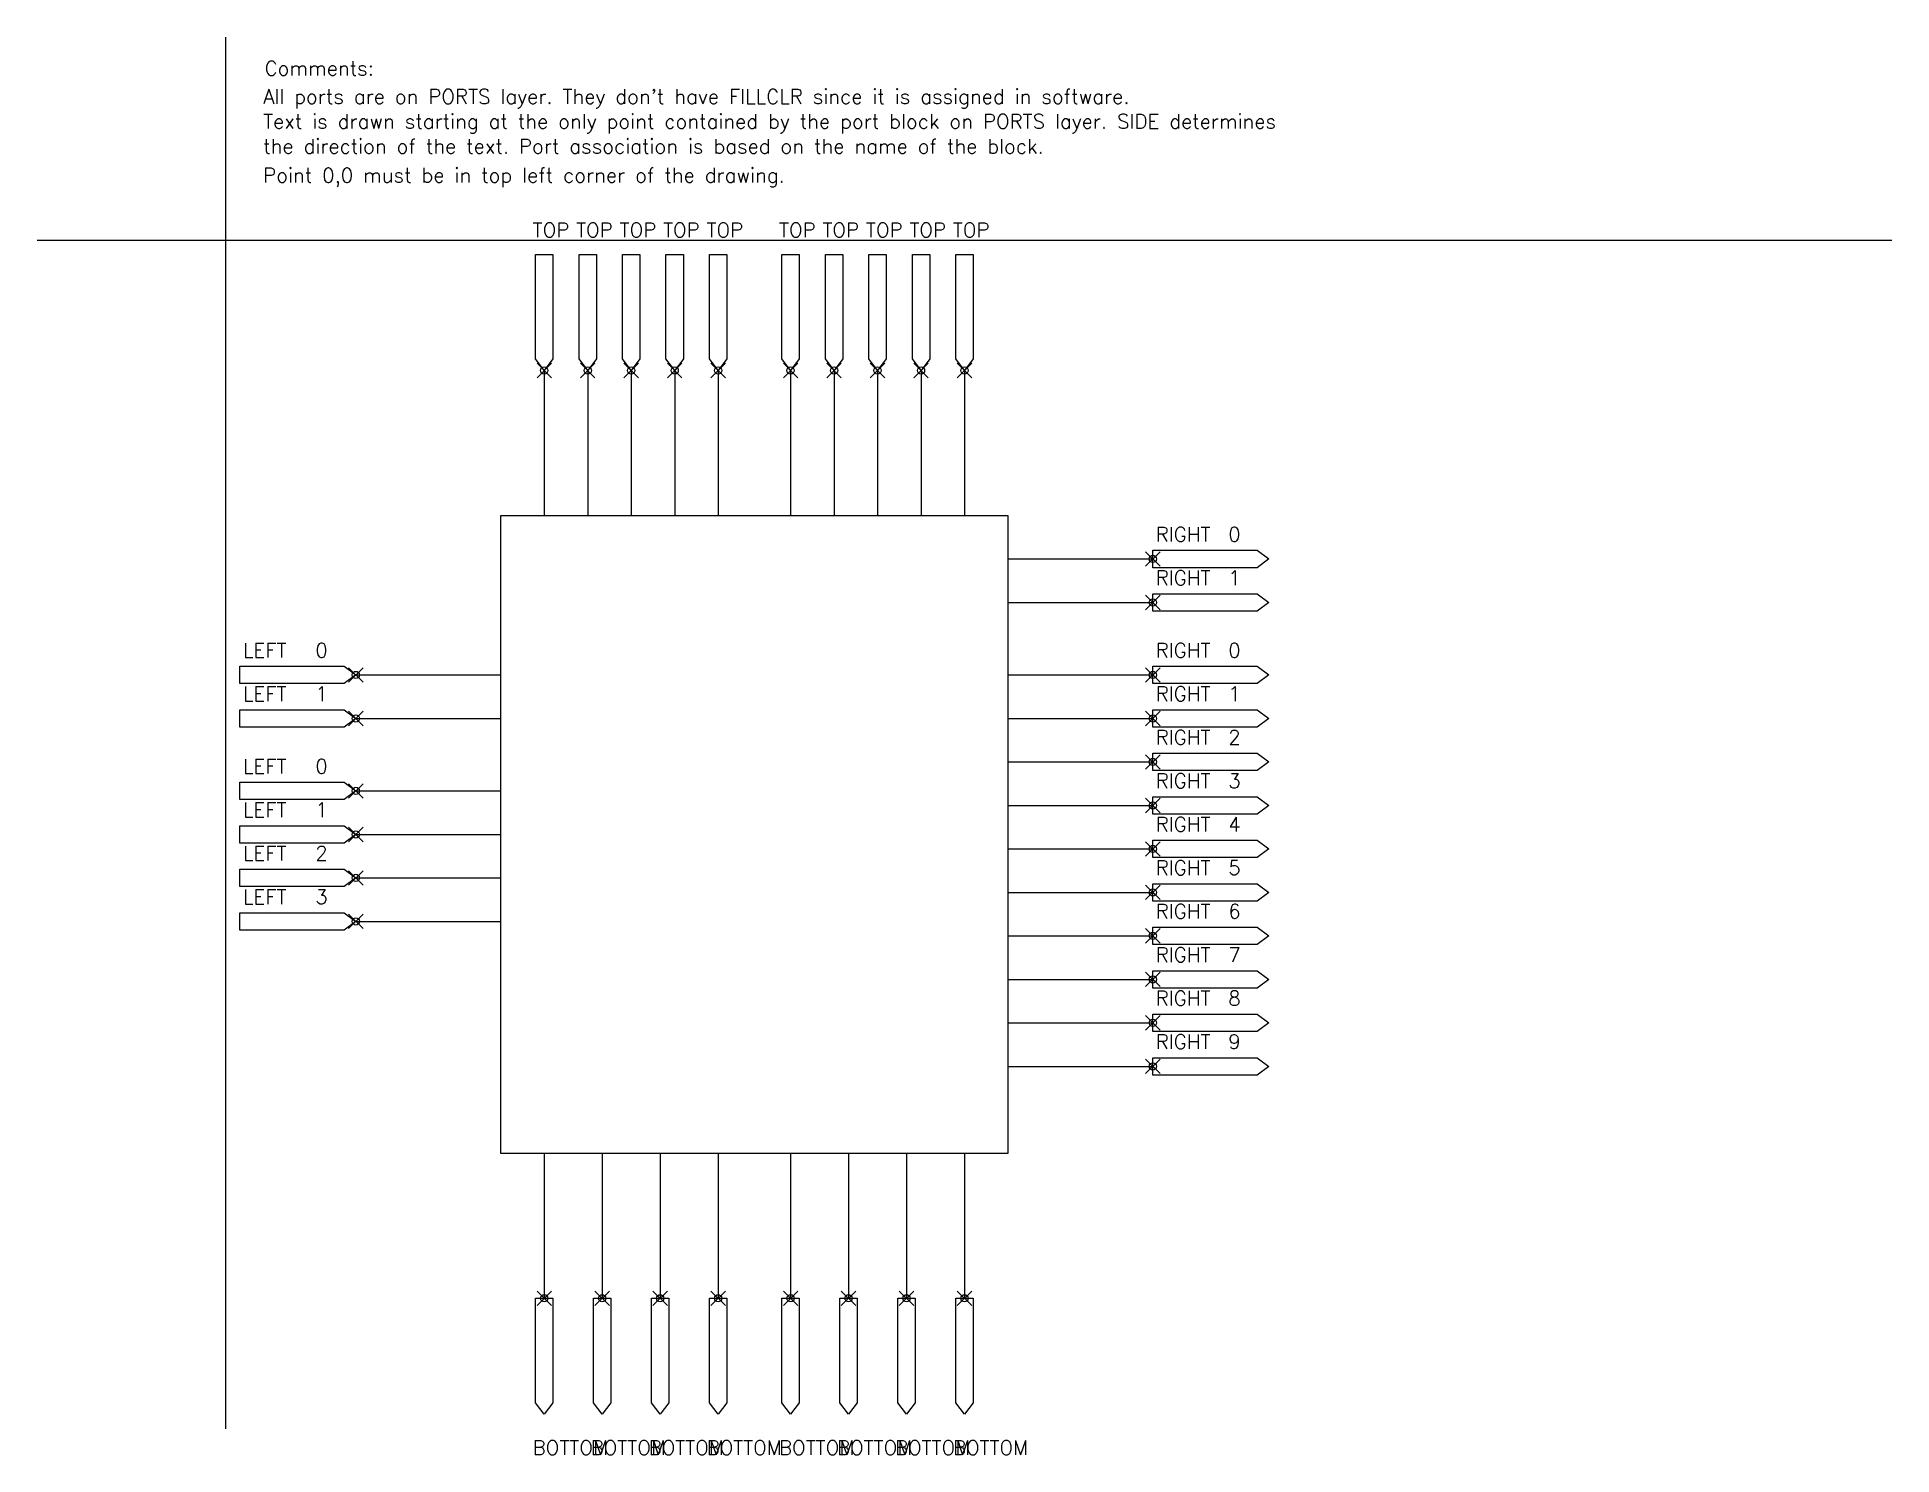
# Model space of a CAD drawing. Extents: x -130 to 1150, y -838 to 140.
import ezdxf

# ---------------------------------------------------------------- set-up
doc = ezdxf.new("R2010")
doc.units = 0
doc.header["$MEASUREMENT"] = 0
doc.header["$PDMODE"] = 35
doc.header["$PDSIZE"] = 5
for name, color, linetype in [('COMMENT', 254, 'CONTINUOUS'), ('DETAIL_MEDIUM', 182, 'CONTINUOUS'), ('PORTS', 188, 'CONTINUOUS')]:
    doc.layers.add(name, color=color, linetype=linetype)
doc.styles.add('SIMPLEX', font='simplex')
doc.styles.get("Standard").update_dxf_attribs({"font": 'txt.shx'})

# ---------------------------------------------------------------- blocks, each defined once
blk = doc.blocks.new('TITAN_PLL_ARESET_PORT')
at = {"layer": 'DETAIL_MEDIUM', "linetype": 'CONTINUOUS'}
blk.add_line((220, -90), (220, -190), dxfattribs=at)
at = {"layer": 'PORTS', "linetype": 'CONTINUOUS'}
blk.add_lwpolyline([(220, -90), (214, -82), (214, -10), (226, -10), (226, -82), (220, -90)], close=True, dxfattribs=at)
blk.add_point((220, -90), dxfattribs=at)
at = {"layer": 'PORTS', "linetype": 'CONTINUOUS', "style": 'SIMPLEX'}
blk.add_attdef('SIDE', (212, 2), '', height=10, dxfattribs=at)
blk = doc.blocks.new('TITAN_PLL_PFD_ENA_PORT')
at = {"layer": 'DETAIL_MEDIUM', "linetype": 'CONTINUOUS'}
blk.add_line((250, -90), (250, -190), dxfattribs=at)
at = {"layer": 'PORTS', "linetype": 'CONTINUOUS'}
blk.add_lwpolyline([(250, -90), (244, -82), (244, -10), (256, -10), (256, -82), (250, -90)], close=True, dxfattribs=at)
blk.add_point((250, -90), dxfattribs=at)
at = {"layer": 'PORTS', "linetype": 'CONTINUOUS', "style": 'SIMPLEX'}
blk.add_attdef('SIDE', (242, 2), '', height=10, dxfattribs=at)
blk = doc.blocks.new('TITAN_PLL_FBIN_PORT')
at = {"layer": 'DETAIL_MEDIUM', "linetype": 'CONTINUOUS'}
blk.add_line((280, -90), (280, -190), dxfattribs=at)
at = {"layer": 'PORTS', "linetype": 'CONTINUOUS'}
blk.add_lwpolyline([(280, -90), (274, -82), (274, -10), (286, -10), (286, -82), (280, -90)], close=True, dxfattribs=at)
blk.add_point((280, -90), dxfattribs=at)
at = {"layer": 'PORTS', "linetype": 'CONTINUOUS', "style": 'SIMPLEX'}
blk.add_attdef('SIDE', (272, 2), '', height=10, dxfattribs=at)
blk = doc.blocks.new('TITAN_PLL_PHASE_UP_DOWN_PORT')
at = {"layer": 'DETAIL_MEDIUM', "linetype": 'CONTINUOUS'}
blk.add_line((310, -90), (310, -190), dxfattribs=at)
at = {"layer": 'PORTS', "linetype": 'CONTINUOUS'}
blk.add_lwpolyline([(310, -90), (304, -82), (304, -10), (316, -10), (316, -82), (310, -90)], close=True, dxfattribs=at)
blk.add_point((310, -90), dxfattribs=at)
at = {"layer": 'PORTS', "linetype": 'CONTINUOUS', "style": 'SIMPLEX'}
blk.add_attdef('SIDE', (302, 2), '', height=10, dxfattribs=at)
blk = doc.blocks.new('TITAN_PLL_PHASE_STEP_PORT')
at = {"layer": 'DETAIL_MEDIUM', "linetype": 'CONTINUOUS'}
blk.add_line((340, -90), (340, -190), dxfattribs=at)
at = {"layer": 'PORTS', "linetype": 'CONTINUOUS'}
blk.add_lwpolyline([(340, -90), (334, -82), (334, -10), (346, -10), (346, -82), (340, -90)], close=True, dxfattribs=at)
blk.add_point((340, -90), dxfattribs=at)
at = {"layer": 'PORTS', "linetype": 'CONTINUOUS', "style": 'SIMPLEX'}
blk.add_attdef('SIDE', (332, 2), '', height=10, dxfattribs=at)
blk = doc.blocks.new('TITAN_PLL_SCAN_DATA_PORT')
at = {"layer": 'DETAIL_MEDIUM', "linetype": 'CONTINUOUS'}
blk.add_line((390, -90), (390, -190), dxfattribs=at)
at = {"layer": 'PORTS', "linetype": 'CONTINUOUS'}
blk.add_lwpolyline([(390, -90), (384, -82), (384, -10), (396, -10), (396, -82), (390, -90)], close=True, dxfattribs=at)
blk.add_point((390, -90), dxfattribs=at)
at = {"layer": 'PORTS', "linetype": 'CONTINUOUS', "style": 'SIMPLEX'}
blk.add_attdef('SIDE', (382, 2), '', height=10, dxfattribs=at)
blk = doc.blocks.new('TITAN_PLL_SCAN_CLOCK_PORT')
at = {"layer": 'DETAIL_MEDIUM', "linetype": 'CONTINUOUS'}
blk.add_line((420, -90), (420, -190), dxfattribs=at)
at = {"layer": 'PORTS', "linetype": 'CONTINUOUS'}
blk.add_lwpolyline([(420, -90), (414, -82), (414, -10), (426, -10), (426, -82), (420, -90)], close=True, dxfattribs=at)
blk.add_point((420, -90), dxfattribs=at)
at = {"layer": 'PORTS', "linetype": 'CONTINUOUS', "style": 'SIMPLEX'}
blk.add_attdef('SIDE', (412, 2), '', height=10, dxfattribs=at)
blk = doc.blocks.new('TITAN_PLL_SCAN_CLOCK_ENA_PORT')
at = {"layer": 'DETAIL_MEDIUM', "linetype": 'CONTINUOUS'}
blk.add_line((450, -90), (450, -190), dxfattribs=at)
at = {"layer": 'PORTS', "linetype": 'CONTINUOUS'}
blk.add_lwpolyline([(450, -90), (444, -82), (444, -10), (456, -10), (456, -82), (450, -90)], close=True, dxfattribs=at)
blk.add_point((450, -90), dxfattribs=at)
at = {"layer": 'PORTS', "linetype": 'CONTINUOUS', "style": 'SIMPLEX'}
blk.add_attdef('SIDE', (442, 2), '', height=10, dxfattribs=at)
blk = doc.blocks.new('TITAN_PLL_CONFIG_UPDATE_PORT')
at = {"layer": 'DETAIL_MEDIUM', "linetype": 'CONTINUOUS'}
blk.add_line((480, -90), (480, -190), dxfattribs=at)
at = {"layer": 'PORTS', "linetype": 'CONTINUOUS'}
blk.add_lwpolyline([(480, -90), (474, -82), (474, -10), (486, -10), (486, -82), (480, -90)], close=True, dxfattribs=at)
blk.add_point((480, -90), dxfattribs=at)
at = {"layer": 'PORTS', "linetype": 'CONTINUOUS', "style": 'SIMPLEX'}
blk.add_attdef('SIDE', (472, 2), '', height=10, dxfattribs=at)
blk = doc.blocks.new('TITAN_PLL_CLOCK_SWITCH_PORT')
at = {"layer": 'DETAIL_MEDIUM', "linetype": 'CONTINUOUS'}
blk.add_line((510, -90), (510, -190), dxfattribs=at)
at = {"layer": 'PORTS', "linetype": 'CONTINUOUS'}
blk.add_lwpolyline([(510, -90), (504, -82), (504, -10), (516, -10), (516, -82), (510, -90)], close=True, dxfattribs=at)
blk.add_point((510, -90), dxfattribs=at)
at = {"layer": 'PORTS', "linetype": 'CONTINUOUS', "style": 'SIMPLEX'}
blk.add_attdef('SIDE', (502, 2), '', height=10, dxfattribs=at)
blk = doc.blocks.new('TITAN_PLL_CLKIN_PORT')
at = {"layer": 'DETAIL_MEDIUM', "linetype": 'CONTINUOUS'}
blk.add_line((90, -300), (190, -300), dxfattribs=at)
at = {"layer": 'PORTS', "linetype": 'CONTINUOUS'}
blk.add_lwpolyline([(90, -300), (82, -306), (10, -306), (10, -294), (82, -294), (90, -300)], close=True, dxfattribs=at)
blk.add_point((90, -300), dxfattribs=at)
at = {"layer": 'PORTS', "linetype": 'CONTINUOUS', "style": 'SIMPLEX'}
blk.add_attdef('SIDE', (12, -288), '', height=10, dxfattribs=at)
blk.add_attdef('INDEX', (62, -288), '', height=10, rotation=0, dxfattribs=at)
blk = doc.blocks.new('TITAN_PLL_PHASE_COUNT_SEL_PORT')
at = {"layer": 'DETAIL_MEDIUM', "linetype": 'CONTINUOUS'}
blk.add_line((90, -380), (190, -380), dxfattribs=at)
at = {"layer": 'PORTS', "linetype": 'CONTINUOUS'}
blk.add_lwpolyline([(90, -380), (82, -386), (10, -386), (10, -374), (82, -374), (90, -380)], close=True, dxfattribs=at)
blk.add_point((90, -380), dxfattribs=at)
at = {"layer": 'PORTS', "linetype": 'CONTINUOUS', "style": 'SIMPLEX'}
blk.add_attdef('SIDE', (12, -368), '', height=10, dxfattribs=at)
blk.add_attdef('INDEX', (62, -368), '', height=10, rotation=0, dxfattribs=at)
blk = doc.blocks.new('TITAN_PLL_CLKBAD_PORT')
at = {"layer": 'DETAIL_MEDIUM', "linetype": 'CONTINUOUS'}
blk.add_line((540, -220), (640, -220), dxfattribs=at)
at = {"layer": 'PORTS', "linetype": 'CONTINUOUS'}
blk.add_lwpolyline([(720, -220), (712, -226), (640, -226), (640, -214), (712, -214), (720, -220)], close=True, dxfattribs=at)
blk.add_point((640, -220), dxfattribs=at)
at = {"layer": 'PORTS', "linetype": 'CONTINUOUS', "style": 'SIMPLEX'}
for tag, p in [('SIDE', (642, -208)), ('INDEX', (692, -208))]:
    blk.add_attdef(tag, p, '', height=10, rotation=0, dxfattribs=at)
blk = doc.blocks.new('TITAN_PLL_CLKOUT_PORT')
at = {"layer": 'DETAIL_MEDIUM', "linetype": 'CONTINUOUS'}
blk.add_line((540, -300), (640, -300), dxfattribs=at)
at = {"layer": 'PORTS', "linetype": 'CONTINUOUS'}
blk.add_lwpolyline([(720, -300), (712, -306), (640, -306), (640, -294), (712, -294), (720, -300)], close=True, dxfattribs=at)
blk.add_point((640, -300), dxfattribs=at)
at = {"layer": 'PORTS', "linetype": 'CONTINUOUS', "style": 'SIMPLEX'}
for tag, p in [('SIDE', (642, -288)), ('INDEX', (692, -288))]:
    blk.add_attdef(tag, p, '', height=10, rotation=0, dxfattribs=at)
blk = doc.blocks.new('TITAN_PLL_PHASE_DONE_PORT')
at = {"layer": 'DETAIL_MEDIUM', "linetype": 'CONTINUOUS'}
blk.add_line((220, -630), (220, -730), dxfattribs=at)
at = {"layer": 'PORTS', "linetype": 'CONTINUOUS'}
blk.add_lwpolyline([(220, -810), (214, -802), (214, -730), (226, -730), (226, -802), (220, -810)], close=True, dxfattribs=at)
blk.add_point((220, -730), dxfattribs=at)
at = {"layer": 'PORTS', "linetype": 'CONTINUOUS', "style": 'SIMPLEX'}
blk.add_attdef('SIDE', (212, -838), '', height=10, dxfattribs=at)
blk = doc.blocks.new('TITAN_PLL_SCAN_DATA_OUT_PORT')
at = {"layer": 'DETAIL_MEDIUM', "linetype": 'CONTINUOUS'}
blk.add_line((260, -630), (260, -730), dxfattribs=at)
at = {"layer": 'PORTS', "linetype": 'CONTINUOUS'}
blk.add_lwpolyline([(260, -810), (254, -802), (254, -730), (266, -730), (266, -802), (260, -810)], close=True, dxfattribs=at)
blk.add_point((260, -730), dxfattribs=at)
at = {"layer": 'PORTS', "linetype": 'CONTINUOUS', "style": 'SIMPLEX'}
blk.add_attdef('SIDE', (252, -838), '', height=10, dxfattribs=at)
blk = doc.blocks.new('TITAN_PLL_SCAN_DONE_PORT')
at = {"layer": 'DETAIL_MEDIUM', "linetype": 'CONTINUOUS'}
blk.add_line((300, -630), (300, -730), dxfattribs=at)
at = {"layer": 'PORTS', "linetype": 'CONTINUOUS'}
blk.add_lwpolyline([(300, -810), (294, -802), (294, -730), (306, -730), (306, -802), (300, -810)], close=True, dxfattribs=at)
blk.add_point((300, -730), dxfattribs=at)
at = {"layer": 'PORTS', "linetype": 'CONTINUOUS', "style": 'SIMPLEX'}
blk.add_attdef('SIDE', (292, -838), '', height=10, dxfattribs=at)
blk = doc.blocks.new('TITAN_PLL_ACTIVE_CLOCK_PORT')
at = {"layer": 'DETAIL_MEDIUM', "linetype": 'CONTINUOUS'}
blk.add_line((340, -630), (340, -730), dxfattribs=at)
at = {"layer": 'PORTS', "linetype": 'CONTINUOUS'}
blk.add_lwpolyline([(340, -810), (334, -802), (334, -730), (346, -730), (346, -802), (340, -810)], close=True, dxfattribs=at)
blk.add_point((340, -730), dxfattribs=at)
at = {"layer": 'PORTS', "linetype": 'CONTINUOUS', "style": 'SIMPLEX'}
blk.add_attdef('SIDE', (332, -838), '', height=10, dxfattribs=at)
blk = doc.blocks.new('TITAN_PLL_LOCKED_PORT')
at = {"layer": 'DETAIL_MEDIUM', "linetype": 'CONTINUOUS'}
blk.add_line((390, -630), (390, -730), dxfattribs=at)
at = {"layer": 'PORTS', "linetype": 'CONTINUOUS'}
blk.add_lwpolyline([(390, -810), (384, -802), (384, -730), (396, -730), (396, -802), (390, -810)], close=True, dxfattribs=at)
blk.add_point((390, -730), dxfattribs=at)
at = {"layer": 'PORTS', "linetype": 'CONTINUOUS', "style": 'SIMPLEX'}
blk.add_attdef('SIDE', (382, -838), '', height=10, dxfattribs=at)
blk = doc.blocks.new('TITAN_PLL_VCO_OVER_RANGE_PORT')
at = {"layer": 'DETAIL_MEDIUM', "linetype": 'CONTINUOUS'}
blk.add_line((430, -630), (430, -730), dxfattribs=at)
at = {"layer": 'PORTS', "linetype": 'CONTINUOUS'}
blk.add_lwpolyline([(430, -810), (424, -802), (424, -730), (436, -730), (436, -802), (430, -810)], close=True, dxfattribs=at)
blk.add_point((430, -730), dxfattribs=at)
at = {"layer": 'PORTS', "linetype": 'CONTINUOUS', "style": 'SIMPLEX'}
blk.add_attdef('SIDE', (422, -838), '', height=10, dxfattribs=at)
blk = doc.blocks.new('TITAN_PLL_VCO_UNDER_RANGE_PORT')
at = {"layer": 'DETAIL_MEDIUM', "linetype": 'CONTINUOUS'}
blk.add_line((470, -630), (470, -730), dxfattribs=at)
at = {"layer": 'PORTS', "linetype": 'CONTINUOUS'}
blk.add_lwpolyline([(470, -810), (464, -802), (464, -730), (476, -730), (476, -802), (470, -810)], close=True, dxfattribs=at)
blk.add_point((470, -730), dxfattribs=at)
at = {"layer": 'PORTS', "linetype": 'CONTINUOUS', "style": 'SIMPLEX'}
blk.add_attdef('SIDE', (462, -838), '', height=10, dxfattribs=at)
blk = doc.blocks.new('TITAN_PLL_FBOUT_PORT')
at = {"layer": 'DETAIL_MEDIUM', "linetype": 'CONTINUOUS'}
blk.add_line((510, -630), (510, -730), dxfattribs=at)
at = {"layer": 'PORTS', "linetype": 'CONTINUOUS'}
blk.add_lwpolyline([(510, -810), (504, -802), (504, -730), (516, -730), (516, -802), (510, -810)], close=True, dxfattribs=at)
blk.add_point((510, -730), dxfattribs=at)
at = {"layer": 'PORTS', "linetype": 'CONTINUOUS', "style": 'SIMPLEX'}
blk.add_attdef('SIDE', (502, -838), '', height=10, dxfattribs=at)
blk = doc.blocks.new('TITAN_PLL')
at = {"layer": 'DETAIL_MEDIUM', "linetype": 'CONTINUOUS'}
blk.add_lwpolyline([(540, -630), (190, -630), (190, -190), (540, -190)], close=True, dxfattribs=at)
for name, p, values in [('TITAN_PLL_ARESET_PORT', (0, 0), {'SIDE': 'TOP'}), ('TITAN_PLL_PFD_ENA_PORT', (0, 0), {'SIDE': 'TOP'}), ('TITAN_PLL_FBIN_PORT', (0, 0), {'SIDE': 'TOP'}), ('TITAN_PLL_PHASE_UP_DOWN_PORT', (0, 0), {'SIDE': 'TOP'}), ('TITAN_PLL_PHASE_STEP_PORT', (0, 0), {'SIDE': 'TOP'}), ('TITAN_PLL_SCAN_DATA_PORT', (0, 0), {'SIDE': 'TOP'}), ('TITAN_PLL_SCAN_CLOCK_PORT', (0, 0), {'SIDE': 'TOP'}), ('TITAN_PLL_SCAN_CLOCK_ENA_PORT', (0, 0), {'SIDE': 'TOP'}), ('TITAN_PLL_CONFIG_UPDATE_PORT', (0, 0), {'SIDE': 'TOP'}), ('TITAN_PLL_CLOCK_SWITCH_PORT', (0, 0), {'SIDE': 'TOP'}), ('TITAN_PLL_CLKBAD_PORT', (0, 0), {'INDEX': '0', 'SIDE': 'RIGHT'}), ('TITAN_PLL_CLKBAD_PORT', (0, -30), {'INDEX': '1', 'SIDE': 'RIGHT'}), ('TITAN_PLL_CLKIN_PORT', (0, 0), {'SIDE': 'LEFT', 'INDEX': '0'}), ('TITAN_PLL_CLKOUT_PORT', (0, 0), {'SIDE': 'RIGHT', 'INDEX': '0'}), ('TITAN_PLL_CLKIN_PORT', (0, -30), {'SIDE': 'LEFT', 'INDEX': '1'}), ('TITAN_PLL_CLKOUT_PORT', (0, -30), {'SIDE': 'RIGHT', 'INDEX': '1'}), ('TITAN_PLL_CLKOUT_PORT', (0, -60), {'SIDE': 'RIGHT', 'INDEX': '2'}), ('TITAN_PLL_PHASE_COUNT_SEL_PORT', (0, 0), {'SIDE': 'LEFT', 'INDEX': '0'}), ('TITAN_PLL_CLKOUT_PORT', (0, -90), {'SIDE': 'RIGHT', 'INDEX': '3'}), ('TITAN_PLL_PHASE_COUNT_SEL_PORT', (0, -30), {'SIDE': 'LEFT', 'INDEX': '1'}), ('TITAN_PLL_CLKOUT_PORT', (0, -120), {'SIDE': 'RIGHT', 'INDEX': '4'}), ('TITAN_PLL_PHASE_COUNT_SEL_PORT', (0, -60), {'SIDE': 'LEFT', 'INDEX': '2'}), ('TITAN_PLL_CLKOUT_PORT', (0, -150), {'SIDE': 'RIGHT', 'INDEX': '5'}), ('TITAN_PLL_PHASE_COUNT_SEL_PORT', (0, -90), {'SIDE': 'LEFT', 'INDEX': '3'}), ('TITAN_PLL_CLKOUT_PORT', (0, -180), {'SIDE': 'RIGHT', 'INDEX': '6'}), ('TITAN_PLL_CLKOUT_PORT', (0, -210), {'SIDE': 'RIGHT', 'INDEX': '7'}), ('TITAN_PLL_CLKOUT_PORT', (0, -240), {'SIDE': 'RIGHT', 'INDEX': '8'}), ('TITAN_PLL_CLKOUT_PORT', (0, -270), {'SIDE': 'RIGHT', 'INDEX': '9'}), ('TITAN_PLL_PHASE_DONE_PORT', (0, 0), {'SIDE': 'BOTTOM'}), ('TITAN_PLL_SCAN_DATA_OUT_PORT', (0, 0), {'SIDE': 'BOTTOM'}), ('TITAN_PLL_SCAN_DONE_PORT', (0, 0), {'SIDE': 'BOTTOM'}), ('TITAN_PLL_ACTIVE_CLOCK_PORT', (0, 0), {'SIDE': 'BOTTOM'}), ('TITAN_PLL_LOCKED_PORT', (0, 0), {'SIDE': 'BOTTOM'}), ('TITAN_PLL_VCO_OVER_RANGE_PORT', (0, 0), {'SIDE': 'BOTTOM'}), ('TITAN_PLL_VCO_UNDER_RANGE_PORT', (0, 0), {'SIDE': 'BOTTOM'}), ('TITAN_PLL_FBOUT_PORT', (0, 0), {'SIDE': 'BOTTOM'})]:
    blk.add_blockref(name, p, dxfattribs=at).add_auto_attribs(values)

msp = doc.modelspace()

# ---------------------------------------------------------------- linework, layer by layer
at = {"layer": 'COMMENT', "linetype": 'CONTINUOUS'}
for p, q in [((0, 140), (0, -820)), ((-130, 0), (1150, 0))]:
    msp.add_line(p, q, dxfattribs=at)

# ---------------------------------------------------------------- block references
at = {"layer": 'DETAIL_MEDIUM', "linetype": 'CONTINUOUS'}
msp.add_blockref('TITAN_PLL', (0, 0), dxfattribs=at)

# ---------------------------------------------------------------- texts
at = {"layer": 'COMMENT'}
msp.add_text('Comments:', height=10, dxfattribs=at).set_placement((27, 113.5))
at = {"layer": 'COMMENT', "linetype": 'CONTINUOUS', "style": 'SIMPLEX'}
for s, p in [("All ports are on PORTS layer. They don't have FILLCLR since it is assigned in software.", (26, 94)), ('Text is drawn starting at the only point contained by the port block on PORTS layer. SIDE determines ', (26, 76.857143)), ('the direction of the text. Port association is based on the name of the block.', (26, 59.714286)), ('Point 0,0 must be in top left corner of the drawing.', (26, 39.714286))]:
    msp.add_text(s, height=10, dxfattribs=at).set_placement(p)

doc.saveas('drawing.dxf')
